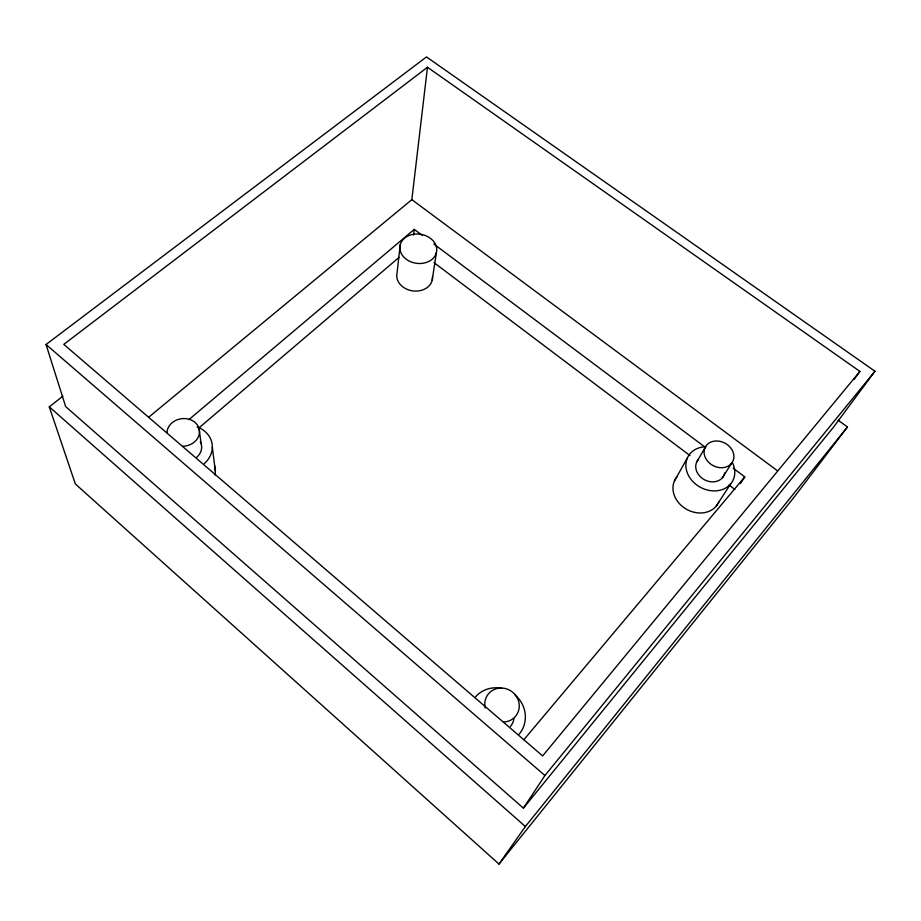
<?xml version="1.0" encoding="UTF-8"?>
<svg xmlns="http://www.w3.org/2000/svg" width="921" height="921" viewBox="0 0 921 921"><rect width="100%" height="100%" fill="white"/><g stroke="black" fill="none" stroke-linecap="round" stroke-linejoin="round"><path stroke-width="1.38" d="M400.198 244.779L397.089 272.754A17.971 14.414 8.5 0 0 413.448 290.978A17.971 14.414 8.5 0 0 432.467 276.496M148.5 417.397L411.837 199.661L427.482 67.256L859.903 371.416L854.032 379.544M413.587 234.982L414.289 229.375L422.348 235.419M432.191 280.237L436.427 252.515A18.535 14.667 8.6 0 0 412.194 234.51A18.535 14.667 8.6 0 0 406.242 259.238A18.535 14.667 8.6 0 0 436.427 252.515M674.437 480.981L687.308 458.071M696.575 462.307L704.933 447.871M722.444 477.723L731.389 463.539A15.507 12.687 28.3 0 0 719.992 441.343A15.507 12.687 28.3 0 0 705.613 458.186A15.507 12.687 28.3 0 0 731.389 463.539M716.227 506.113L730.652 483.905M523.427 808.143L544.921 775.517L874.95 371.232L426.492 56.929L46.05 344.512L65.667 406.61L523.427 808.143L833.482 427.206L874.95 371.232M740.357 483.571L744.79 476.894L733.277 468.271M62.824 396.203L49.273 406.84L75.349 483.951L498.986 864.071L525.373 826.517L847.47 426.953L838.145 420.252M847.47 426.953L794.098 497.179L498.986 864.071M859.903 371.416L542.653 755.922L63.791 344.373L427.482 67.256M523.865 739.724L744.79 476.894M198.372 428.392L399.104 257.35M188.897 419.608L414.289 229.375M411.837 199.661L777.531 470.827M433.86 244.042L705.636 447.571M433.998 262.635L690.013 455.619M729.052 485.045L734.785 489.373M46.05 344.512L544.921 775.517M49.273 406.84L525.373 826.517M199.028 428.449L201.204 443.934M212.348 447.238L215.376 471.506M724.769 472.807A15.185 12.526 28.6 0 1 704.899 479.979A15.185 12.526 28.6 0 1 698.314 459.544M513.918 718.841A17.188 16.348 39.3 0 1 510.372 726.565M200.306 441.723A15.956 13.596 -8.3 0 1 196.806 457.207M485.206 707.984A17.591 16.67 37.5 0 1 498.86 688.183A17.591 16.67 37.5 0 1 519.099 703.494A17.591 16.67 37.5 0 1 503.787 722.041M166.989 432.582A16.313 13.803 -7.8 0 1 183.705 418.537A16.313 13.803 -7.8 0 1 199.5 432.11A16.313 13.803 -7.8 0 1 182.865 446.225M719.013 501.519A24.568 20.515 29.2 0 1 685.846 508.887A24.568 20.515 29.2 0 1 677.292 476.468M732.287 462.411A25.42 20.976 28.6 0 1 719.071 490.444A25.42 20.976 28.6 0 1 686.767 471.31A25.42 20.976 28.6 0 1 705.866 446.754M475.65 696.737A28.689 27.296 39.3 0 1 501.807 688.401M514.954 694.883A28.689 27.296 39.3 0 1 519.179 734.129M214.593 465.784A25.788 22.196 -9.2 0 1 215.007 474.994M197.082 426.895A26.721 22.76 -8.3 0 1 204.266 463.62"/></g></svg>
